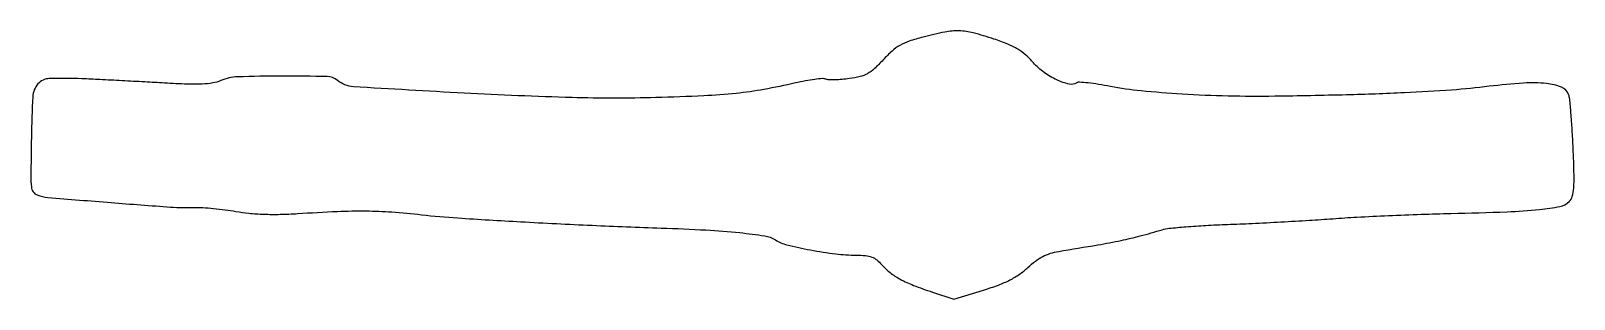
# Model space of a CAD drawing. Extents: x 1 to 426, y 0 to 74.
import ezdxf

# ---------------------------------------------------------------- set-up
doc = ezdxf.new("R2010")
doc.units = 0

msp = doc.modelspace()

# ---------------------------------------------------------------- linework, layer by layer
msp.add_lwpolyline([(246.629215, 72.093826, 0.017719), (242.823802, 70.956532, 0.048313), (240.263174, 69.805654, 0.052699), (238.098153, 68.246095, 0.02448), (235.629215, 65.810988, -0.01946), (233.201116, 63.367617, -0.060101), (231.322847, 61.999409, -0.066623), (229.282583, 61.192882, -0.028006), (226.377476, 60.641984, -0.012837), (224.312079, 60.422779, -0.014987), (222.342202, 60.324025, -0.014024), (220.682624, 60.337182, -0.082797), (219.833705, 60.510319, 0.111813), (218.923189, 60.642074, 0.011974), (216.786556, 60.421344, 0.014263), (214.224032, 60.019857, 0.011018), (211.456228, 59.441566, -0.012455), (202.806883, 57.660345, -0.018472), (195.146764, 56.571101, -0.014571), (186.210593, 55.8981, -0.004759), (173, 55.415553, -0.013736), (149.947776, 55.42655, -0.006479), (120.207973, 56.643729, -0.001971), (89.703216, 58.409026, -0.159066), (85.328489, 60.142342, 0.169507), (82.445121, 61.217461, 0.005573), (69.973743, 61.341353, 0.008112), (57.858956, 61.130108, 0.09163), (53.188988, 60.103408, -0.058685), (50.942734, 59.452805, -0.03017), (48.025093, 59.147186, -0.019745), (43.931935, 59.128515, -0.005885), (37.688988, 59.420232, 0.001019), (32.253177, 59.727274, 0.000664), (25.976633, 60.060614, 0.000668), (19.853869, 60.369432, 0.001275), (14.933593, 60.598434, 0.018367), (5.932911, 60.663504, 0.209828), (2.800217, 59.1766, 0.165805), (1.382096, 55.68065, 0.010602), (0.984568, 44.5, 0.001029), (0.851897, 33.695317, 0.027669), (0.981214, 30.830073, 0.128684), (1.491613, 29.459072, 0.149101), (2.586184, 28.605302, 0.070851), (5.544112, 27.928486, 0.001102), (22.932417, 26.512186, 0.002355), (39.358233, 25.288558, 0.025566), (46, 25.165499, -0.022975), (48.201261, 25.136116, -0.009379), (51.185293, 24.90275, -0.009257), (54.387237, 24.531869, -0.01168), (57.332913, 24.064996, 0.021648), (60.917787, 23.569836, 0.014805), (65.020074, 23.305451, 0.013617), (69.525673, 23.271571, 0.011186), (74.332913, 23.473997, -0.0051), (85.295064, 24.069347, -0.013293), (93.190065, 24.207303, -0.015675), (100.293486, 23.919737, -0.010096), (108.5, 23.162616, 0.011705), (118.446429, 22.277252, 0.00249), (135.792247, 21.228477, 0.002665), (155.440731, 20.24369, 0.002924), (174.5, 19.501912, -0.005392), (186.826841, 18.961223, -0.01218), (196.141399, 18.224061, -0.012481), (203.001992, 17.339015, -0.102514), (205.939356, 16.241521, 0.08003), (209.150146, 14.875812, 0.013872), (215.617073, 13.465585, 0.016049), (222.560172, 12.38163, 0.029668), (228.256613, 12.019675, -0.022813), (230.802353, 11.892907, -0.06563), (232.522106, 11.496683, -0.079485), (233.889687, 10.720629, -0.045835), (235.256613, 9.404689, 0.04878), (237.537492, 7.234574, 0.041762), (240.312804, 5.418023, 0.031735), (244.005841, 3.712518, 0.012998), (249.208913, 1.853283), (255.115579, -0.085775), (263.317424, 2.415941, 0.015039), (267.406466, 3.79888, 0.028885), (270.574121, 5.190577, 0.034239), (273.175457, 6.75048, 0.035374), (275.509634, 8.635476, -0.026994), (277.600122, 10.382306, -0.040028), (279.619076, 11.653976, -0.042788), (281.706741, 12.528158, -0.037852), (284, 13.078098, 0.002216), (294.785001, 14.864278, 0.009411), (301.209502, 16.082399, 0.013315), (306.440362, 17.322804, 0.008313), (312.5, 19.039631, -0.048145), (314.418692, 19.421575, -0.00495), (319.025, 19.839025, -0.006134), (324.536519, 20.215556, -0.004863), (330.5, 20.491374, 0.002769), (337.259145, 20.775636, 0.001709), (345.20625, 21.181187, 0.001713), (353.058234, 21.635778, 0.003075), (359.5, 22.070655, -0.004942), (366.174143, 22.496192, -0.002313), (374.821875, 22.921695, -0.002291), (383.894354, 23.28439, -0.003212), (392, 23.519118, 0.003453), (407.499842, 23.975461, 0.0159), (416.462528, 24.587099, 0.024076), (422.094721, 25.427253, 0.148369), (424.650023, 26.79288, 0.12655), (425.493851, 28.221133, 0.052292), (425.892965, 30.447472, 0.025035), (425.977714, 34.157759, 0.003935), (425.721277, 41.462307, 0.004317), (425.456822, 46.583165, 0.005934), (425.124742, 51.181051, 0.00392), (424.770857, 55.024859, 0.068778), (424.477576, 56.239143, 0.204676), (422.467879, 58.278386, 0.071305), (418.3843, 59.306107, 0.042989), (412.03149, 59.422099, 0.013774), (402.626666, 58.523889, -0.012543), (392.240965, 57.506179, -0.006571), (379.276519, 56.734481, -0.005345), (363.30864, 56.16544, -0.00283), (343.5, 55.783651, -0.009008), (330.6582, 55.840205, -0.009348), (317.984421, 56.361571, -0.009882), (306.675979, 57.263307, -0.022682), (298.224636, 58.49475, 0.008449), (294.984289, 59.061493, 0.012159), (292.097807, 59.444548, 0.007991), (289.696505, 59.665212, 0.158618), (288.988071, 59.492627, -0.196817), (286.84118, 59.135345, -0.052428), (283.491925, 60.277011, -0.04913), (279.949689, 62.35942, -0.055943), (277.04886, 65.015653, 0.03353), (274.922815, 67.144879, 0.044901), (272.717773, 68.750479, 0.037886), (269.98282, 70.118792, 0.016276), (266.15421, 71.540723, 0.016887), (260.441219, 73.241122, 0.05686), (256.587119, 73.791792, 0.055412), (252.65639, 73.467205, 0.015471)], format="xyb", close=True)

doc.saveas('drawing.dxf')
